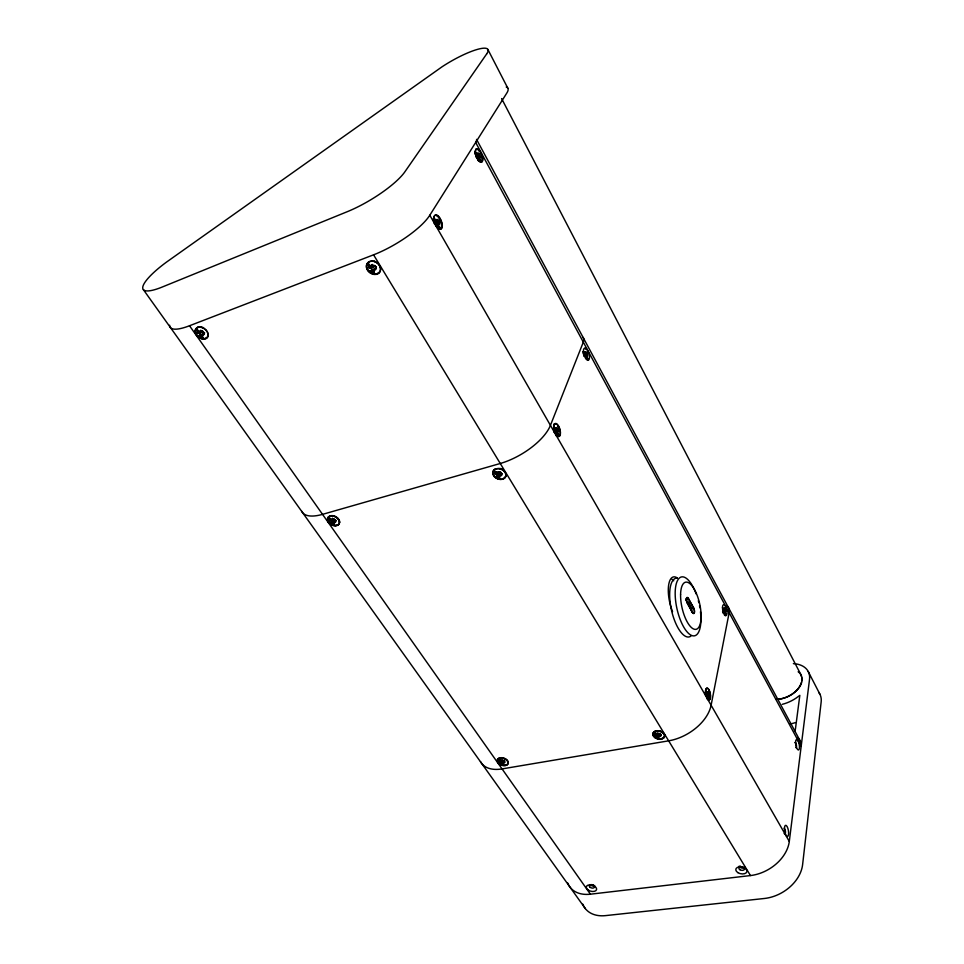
<?xml version="1.0" encoding="UTF-8"?>
<svg xmlns="http://www.w3.org/2000/svg" width="964" height="964" viewBox="0 0 964 964"><rect width="100%" height="100%" fill="white"/><g stroke="black" fill="none" stroke-linecap="round" stroke-linejoin="round"><path stroke-width="1.45" d="M554.963 428.402L554.854 429.052M498.34 759.367L499.46 760.439L499.798 759.668M708.468 698.466L707.962 697.044L707.986 698.912M724.591 614.032L725.181 614.61L724.567 614.104M497.316 474.493C496.436 471.589 500.593 471.119 501.605 473.469C502.473 477.288 495.11 475.252 498.087 472.203M476.806 153.192L476.903 154.071L476.264 153.866M479.18 160.458L478.566 158.277L479.204 160.072M478.698 158.903L479.096 160.024M554.252 429.004L554.529 428.221M588.112 359.62L587.197 357.475L587.534 359.656M555.782 431.8L555.288 430.293L555.071 430.932A2.699 1.169 73.8 0 1 554.939 431.33L555.156 431.607A4.133 1.783 73.8 0 0 555.348 430.812L555.71 431.836M707.865 698.334L708.516 698.876L707.853 698.466M723.976 611.574L723.542 611.188A2.229 0.795 77.4 0 1 723.446 611.586L723.41 611.67M434.149 219.455C434.053 217.647 436.427 220.202 435.342 220.84M558.108 436.017L558.951 435.632L557.819 434.065M656.496 737.376L655.424 736.797M706.757 695.056L707.082 695.851M434.475 219.768L435.427 220.358L434.318 219.382M437.584 225.419L438.246 227.54L437.15 226.661M437.294 226.48L437.584 225.335M504.546 762.03C500.798 756.776 500.437 765.452 504.546 762.03A2.844 1.795 18.9 0 1 502.63 761.765M199.753 333.677C198.391 330.676 202.428 329.845 203.705 332.435C205.621 336.424 197.391 334.508 201.018 332.074L200.753 330.17M655.737 737.014L656.255 736.629L655.544 737.159M495.592 473.011L494.906 473.372A2.723 2.061 23.4 0 1 494.267 473.505L493.604 473.734L494.556 473.806A4.157 3.157 23.5 0 0 495.484 473.408L495.942 474.119M331.592 522.621L330.315 523.609L331.797 523.777M585.979 358.054L586.233 357.054M722.663 609.212C723.47 607.73 722.41 610.152 723.47 609.622M586.317 358.825L586.305 358.319M705.913 693.02L706.54 692.935M371.369 272.149L370.056 271.824M475.939 153.095L476.541 153.107M477.578 156.337L476.819 155.553A2.82 1.157 68.7 0 1 476.65 155.831L476.879 156.168A4.314 1.759 68.7 0 0 477.12 155.517M557.373 435.186L556.818 433.318L556.626 435.065M438.62 220.937C440.102 224.094 437.704 226.251 436.367 222.262C435.282 217.635 441.09 220.852 435.475 222.383A3.037 1.362 68.8 0 1 435.27 222.708L435.053 222.853M556.77 435.379L557.409 435.318L556.818 434.981M477.578 155.553C477.927 148.697 482 162.579 477.662 155.831M655.375 733.628C651.772 731.784 657.918 732.736 655.387 733.604M706.516 696.008L706.6 695.803A2.398 0.892 78.8 0 0 706.733 695.345L706.733 695.056M480.771 161.217L479.988 161.241L479.831 159.301M331.664 521.259C330.64 518.56 334.448 518.246 335.472 520.367C336.725 523.801 329.555 521.886 332.628 519.5L332.532 518.162M705.756 692.911L706.504 693.526M706.66 693.779L706.335 693.032M371.188 266.04C383.877 264.51 367.814 276.174 372.249 264.425M436.391 223.395L435.933 222.057M706.491 696.08L706.757 695.996A3.663 1.374 78.8 0 0 706.853 695.164L706.889 695.152A3.663 1.374 78.8 0 1 706.793 695.996M555.686 430.474L555.638 429.197A2.591 1.109 73.8 0 1 557.529 428.643A2.591 1.109 73.8 0 1 557.674 432.619A2.591 1.109 73.8 0 1 555.674 429.137C557.204 424.823 559.06 436.367 555.782 430.751M438.873 226.42L439.018 228.36L440.187 228.576M586.751 353.017L586.907 356.499L585.124 353.933L585.642 352.029L586.751 353.017L584.329 353.788M708.95 698.876C707.95 696.225 710.408 701.25 708.901 697.044M567.736 883.024A34.764 23.678 -37.1 0 0 590.414 894.194L750.462 875.565A36.572 26.691 -30.3 0 0 789.299 841.439L809.531 679.343A28.739 18.557 -26.3 0 0 793.372 663.63M584.943 354.439L584.678 354.776A2.518 1 72.8 0 1 584.558 355.113L584.654 355.583M478.542 158.313L478.313 159.397M707.01 694.55C706.504 687.561 710.516 698.804 707.094 694.791M656.833 735.315C656.364 732.821 660.268 732.989 660.798 734.857C660.834 737.629 655.086 735.773 657.303 733.182M328.676 517.764L329.134 518.969L330.447 518.68M196.656 329.845L197.054 330.676M726.157 614.707C725.012 610.875 725.518 616.044 726.169 614.586M500.569 763.223L500.593 763.886L499.701 763.512M553.902 428.004L554.698 427.968M655.592 735.122L655.544 734.194L654.749 734.375A2.398 1.591 14.5 0 1 654.146 734.46L653.532 734.592L654.387 734.676M584.678 352.716L584.606 353.402L583.895 352.957M554.372 429.185L555.144 429.161M201.151 337.81C201.91 333.002 204.898 340.714 201.609 337.906M583.75 351.752L584.642 352.728L583.883 352.607M658.388 737.412L657.255 738.231L658.388 737.376L657.978 737.87M658.617 736.436L659.063 734.472L660.798 734.182M656.147 736.351L656.291 737.593M374.574 273.631L373.936 271.45M654.978 733.182L654.568 732.556L655.291 733.303M334.653 525.175L334.014 523.717M367.874 264.473L369.61 265.365L367.995 264.726M496.279 471.999L494.122 470.89M723.542 612.007L723.566 611.791A3.422 1.217 77.4 0 0 723.639 611.043M367.609 264.148L368.393 265.474M374.345 273.523L372.466 273.101L373.273 271.185M502.244 764.416L502.822 764.524C501.955 765.006 501.135 764.066 502.859 763.91M502.69 763.054L503.316 761.174L504.642 760.945M502.859 763.886L503.353 765.127L502.124 764.585M499.701 763.536C499.533 762.078 502.473 764.392 499.641 763.85M500.967 762.018L501.593 760.126L503.316 761.174M498.027 761.452L498.677 761.415A3.446 2.169 19.1 0 0 499.436 761.211L499.81 761.837L499.448 761.174M499.858 760.042L498.557 759.632L499.798 759.969M334.327 525.163C332.568 525.874 332.556 522.789 334.002 523.741M498.991 476.819L499.991 478.807M494.412 471.034L495.617 472.023M707.251 695.984L706.853 694.695M373.574 271.595L373.201 272.475C374.936 273.39 372.731 270.113 373.936 272.619M499.244 477.156C500.509 478.313 497.966 478.12 499.256 477.132M496.858 477.228L496.834 476.276L496.858 477.228L496.303 476.819M495.641 476.927C497.412 479.192 497.677 474.131 495.629 476.662M499.834 478.747L498.099 478.252L499.003 476.782M499.388 475.854L500.159 474.047L501.75 473.601M197.994 333.303L197.801 332.52A4.398 3.157 37.1 0 1 196.993 333.002L196.09 333.026L196.656 332.664A2.88 2.061 37.1 0 0 197.246 332.472L197.994 332.158L198.271 333.532M556.662 435.053L556.782 433.318M199.741 336.99L198.584 336.412M333.363 524.308L333.652 523.681L333.978 524.464L333.652 523.681M584.533 355.68L584.762 355.391A3.856 1.53 72.8 0 0 584.919 354.68L585.329 355.644L584.979 354.427M496.291 471.974L494.785 471.974M333.664 522.524L334.629 520.765L336.026 520.367M331.375 522.91L331.496 523.741L331.387 522.886M329.953 519.921L330.339 521.114L329.905 520.259A3.928 2.735 28 0 1 329.11 520.608L328.266 520.608L328.82 520.331A2.567 1.795 27.9 0 0 329.387 520.198L330.182 520.15M660.581 738.761A5.941 3.916 14.3 0 0 663.232 732.652A5.941 3.916 14.3 0 0 653.52 732.399A5.941 3.916 14.3 0 0 659.087 738.725L658.436 737.086M169.664 325.229A45.802 11.845 -32.9 0 0 189.522 325.748L373.562 254.821A49.092 13.87 -30.9 0 0 429.799 215.237L506.799 93.074A37.222 8.965 -29.7 0 0 506.233 87.013M373.622 270.028L376.346 267.787M371.212 270.486L369.634 270.98L370.068 271.8M370.911 270.679L371.032 271.812L370.923 270.655M371.297 268.462L372.357 266.847L372.261 264.726M367.525 267.45L367.959 267.377A3.037 2.422 36.3 0 0 368.634 267.149L369.549 266.895M198.644 336.689L198.488 335.906L199.777 335.231M199.187 336.267L199.608 335.653L199.789 336.689M725.41 610.694L725.133 612.08L724.386 611.766L724.036 608.151L725.41 610.694L723.145 611.176M367.597 264.172C369.236 262.545 371.321 267.112 368.381 265.498M196.415 329.857L197.969 330.785M201.982 335.123L204.681 332.966M706.491 693.598L705.913 693.128M498.328 759.391L499.786 759.692M709.239 698.153L708.877 697.418L709.203 698.165M196.789 329.531L196.029 330.17M656.159 736.315L655.424 736.761M373.261 271.209L373.924 271.474M497.075 477.578L497.123 476.156M723.952 611.827L723.675 610.778M479.542 154.505L477.011 155.541A4.314 1.759 68.7 0 1 476.843 156.18M480.048 159.241L481 161.35M480.108 160.494L480.06 159.566L480.482 160.542M435.041 223.25L435.535 223.07A4.639 2.085 68.8 0 0 435.824 222.323L436.102 223.238M436.68 224.624L439.379 223.576M439.174 227.528L439.126 226.504L439.21 227.516M499.219 761.018L498.966 761.138A2.253 1.422 19.1 0 1 498.424 761.211M586.112 357.042L586.618 358.62M587.317 357.921L587.462 358.789M587.329 359.5L588.173 359.596M554.143 428.1L555.119 428.811M557.433 428.727L554.854 429.474L555.023 430.077M555.541 431.872L558.108 431.125M556.626 434.8L556.867 433.848L556.818 434.668M558.409 434.993L557.999 434.089L558.144 435.041M688.392 598.68A3.326 1.253 77.3 0 0 686.549 598.511A3.326 1.253 77.3 0 0 687.368 603.115L692.514 612.345A3.314 1.241 77.4 0 0 694.333 612.489A3.314 1.241 77.4 0 0 693.514 607.898L688.392 598.68L685.657 599.283L688.585 604.548M693.514 607.898L690.778 608.489A3.314 1.241 77.4 0 1 691.682 612.417M725.024 614.297L724.747 612.971M705.805 692.851L708.203 692.405M708.094 698.37L708.082 697.587L708.371 698.539M367.585 267.92L368.296 267.739A4.651 3.699 36.4 0 0 369.248 267.197L369.393 268.064M197.789 330.977L197.042 330.7M495.809 477.228L495.641 476.638M475.77 152.204L476.77 153.204M657.834 738.05L658.725 738.46M583.919 351.752L584.22 353.246M196.777 329.555L197.403 329.808M329.158 517.788L330.387 518.572M196.053 330.146L197.62 331.291M495.629 471.999L494.399 471.227M329.917 518.969L328.808 518.355M329.158 518.09L329.977 518.548M554.228 427.703L554.999 428.402M554.24 428.1L554.818 428.51M500.593 764.115L499.979 763.681M657.279 733.363L659.063 734.472M332.628 519.5L334.629 520.765M197.379 329.833L198.138 330.435M494.773 471.999L494.134 471.408M201.018 332.074L203.247 333.508M498.075 472.685L500.159 474.047M372.357 266.847L374.683 268.414M434.547 219.238L435.198 219.708M435.186 220.732L434.475 220.166M476.3 153.854L475.626 152.577M476.674 155.192L477.373 156.385M143.419 289.706L585.293 908.558M189.522 325.748L590.414 894.194M369.429 268.185L369.574 266.871M373.562 254.821L750.462 875.565M495.749 473.083L495.93 474.143M429.799 215.237L789.299 841.439M476.541 139.37L800.542 741.593M501.617 98.569L801.036 674.908M487.868 49.453L507.847 88.242M808.206 671.498L819.786 693.984M439.331 226.468L440.162 228.384M558.132 433.836L558.855 435.403M709.01 697.273L709.54 698.43M437.668 225.636L438.138 227.143M725.061 614.297L724.603 613.044M436.114 222.636L436.584 224.287M199.813 335.291L200.09 336.749M331.604 522.596L331.797 523.934M725.386 613.369L725.555 614.683M371.224 270.462L371.369 271.872M587.172 357.704L587.329 359.259M557.855 434.053L557.951 435.583M655.291 734.966L655.267 734.423A3.675 2.434 14.5 0 1 654.387 734.713M301.744 511.282A42.139 16.798 -33.8 0 0 322.542 514.354L500.256 463.491A44.898 19.401 -30.8 0 0 550.432 425.353L583.304 342.136A20.931 8.363 -29.3 0 0 583.039 337.4M476.59 140.226A22.738 5.892 -30 0 1 475.674 142.455L801.168 746.317A17.28 11.809 -27 0 0 797.541 738.026M480.494 761.632A37.186 21.871 -35.7 0 0 502.063 768.911L668.654 740.834A39.295 24.847 -30.5 0 0 711.107 705.226L729.146 612.694A18.485 10.893 -28 0 0 727.109 605.886M794.794 742.678A2.651 0.856 79.2 0 1 796.372 744.798A2.651 0.856 79.2 0 1 795.806 747.63M784.19 828.389A2.856 0.952 80.5 0 1 785.503 832.306A2.856 0.952 80.5 0 1 784.178 833.366M744.726 867.106A2.844 1.711 12.1 0 1 741.786 868.022A2.844 1.711 12.1 0 1 739.219 866.082M594.704 885.434A2.663 1.554 16 0 1 592.378 885.868A2.663 1.554 16 0 1 590.089 884.554M593.282 884.94A1.771 1.036 16 0 1 591.559 884.554M742.786 867.034A1.892 1.145 12.1 0 1 740.352 866.082M818.725 692.309A28.414 18.786 -26 0 1 821.171 701.888L802.614 864.612A36.102 26.944 -30.3 0 1 764.38 898.484L605.525 915.619A34.343 23.943 -37.4 0 1 582.822 904.172M782.274 704.322A28.739 18.557 -26.3 0 0 796.059 698.117L799.819 695.369L795.493 728.555A8.531 5.736 -26.6 0 1 794.565 731.061M801.699 677.8A20.521 13.255 -26.3 0 1 801.723 680.753M801.421 682.307A20.521 13.255 -26.3 0 1 776.297 699.358M800.819 675.149A20.521 13.255 -26.3 0 1 801.361 676.427M795.384 722.602A28.462 18.75 -26.1 0 1 789.685 724.012M700.466 611.779A30.161 11.339 77.4 0 1 687.416 632.251A30.161 11.339 77.4 0 1 676.029 584.774A30.161 11.339 77.4 0 1 696.201 594.005M698.334 600.717A30.161 11.339 77.4 0 1 698.84 602.717M699.515 605.741A30.161 11.339 77.4 0 1 699.888 607.766M690.887 636.12A30.101 11.423 77.4 0 1 671.715 611.2A30.101 11.423 77.4 0 1 676.993 578.075M333.604 521.391A3.229 2.265 27.7 0 1 333.002 521.078M672.559 611.622A24.148 9.206 77.3 0 1 668.606 585.305A24.148 9.206 77.3 0 1 677.306 577.978M671.896 579.207A24.1 9.279 77.3 0 1 673.716 580.798M798.156 671.775A20.521 13.255 -26.3 0 1 798.59 688.332A20.521 13.255 -26.3 0 1 776.9 699.286M726.145 614.912A5.507 1.952 77.4 0 1 724.422 615.092M723.277 613.333A5.507 1.952 77.4 0 1 722.59 611.405M725.543 607.633A5.507 1.952 77.4 0 1 726.157 609.646M723.506 611.188A2.229 0.795 77.4 0 1 723.41 611.586M584.015 356.27A6.206 2.458 72.9 0 1 583.738 355.511M583.292 353.957A6.206 2.458 72.9 0 1 582.979 351.691M584.606 348.402A6.206 2.458 72.9 0 1 585.726 349.016M587.956 360.223A6.206 2.458 72.9 0 1 587.654 360.319M478.12 160.639A6.941 2.832 68.8 0 1 477.65 160.036M475.999 156.987A6.941 2.832 68.8 0 1 475.674 156.132M475.192 154.421A6.941 2.832 68.8 0 1 474.891 152.059M475.626 149.504A6.941 2.832 68.8 0 1 476.288 149.179M477.108 149.3A6.941 2.832 68.8 0 1 477.554 149.528M478.493 150.288A6.941 2.832 68.8 0 1 479.445 151.42M481.88 156.999A6.941 2.832 68.8 0 1 482.133 158.614M482.181 159.349A6.941 2.832 68.8 0 1 481.723 161.578M708.01 699.683A5.905 2.205 78.8 0 1 707.058 698.731M705.708 695.659A5.905 2.205 78.8 0 1 705.166 692.646M709.227 691.706A5.905 2.205 78.8 0 1 709.793 693.911M706.696 695.345A2.398 0.892 78.8 0 1 706.6 695.803M556.746 436.174A6.652 2.856 73.8 0 1 555.879 435.306M554.336 432.619A6.652 2.856 73.8 0 1 553.77 430.98M553.384 429.293A6.652 2.856 73.8 0 1 553.276 428.474M553.794 424.618A6.652 2.856 73.8 0 1 554.372 424.003M554.722 423.859A6.652 2.856 73.8 0 1 555.915 424.076M557.626 425.799A6.652 2.856 73.8 0 1 559.301 429.534M555.3 430.824A4.133 1.783 73.7 0 1 555.119 431.619M440.403 229.179A7.459 3.338 68.9 0 1 433.824 219.334A7.459 3.338 68.9 0 1 439.488 217.972A7.459 3.338 68.9 0 1 440.403 229.179A7.459 3.338 68.9 0 1 439.97 229.348M434.547 224.01A7.459 3.338 68.9 0 1 434.186 223.094M433.655 221.238A7.459 3.338 68.9 0 1 433.354 218.647M436.451 215.575A7.459 3.338 68.9 0 1 437.523 216.322M438.054 216.852A7.459 3.338 68.9 0 1 439.572 218.961M440.006 219.804A7.459 3.338 68.9 0 1 440.753 221.587M441.054 222.503A7.459 3.338 68.9 0 1 441.271 228.01M379.864 271.607A7.507 5.989 36 0 1 373.02 273.643M370.405 272.414A7.507 5.989 36 0 1 366.742 267.136M374.285 261.136A7.507 5.989 36 0 1 375.189 261.449M380.358 266.823A7.507 5.989 36 0 1 380.672 268.534M505.955 475.505A6.712 5.097 23.1 0 1 502.666 478.783M493.303 471.167A6.712 5.097 23.1 0 1 495.038 469.119M499.677 468.396A6.712 5.097 23.1 0 1 502.907 469.697M208.055 335.966A7.097 5.097 36.9 0 1 200.97 338.039M199.355 337.195A7.097 5.097 36.9 0 1 196.716 334.689M195.873 333.183A7.097 5.097 36.9 0 1 195.391 330.905M197.283 327.471A7.097 5.097 36.9 0 1 199.379 326.844M201.018 326.929A7.097 5.097 36.9 0 1 201.862 327.121M202.705 327.411A7.097 5.097 36.9 0 1 203.537 327.784M329.158 522.512A6.338 4.422 27.7 0 1 329.543 516.114A6.338 4.422 27.7 0 1 337.822 518.114A6.338 4.422 27.7 0 1 338.123 524.669M337.569 524.97A6.338 4.422 27.7 0 1 329.7 523.078M497.798 761.789A5.567 3.507 18.9 0 1 500.232 757.764A5.567 3.507 18.9 0 1 507.172 760.174A5.567 3.507 18.9 0 1 506.534 764.814M505.992 765.018A5.567 3.507 18.9 0 1 498.099 762.271M437.62 225.889L438.005 227.118L437.62 225.889M691.887 608.73L691.742 609.405L688.067 601.861L691.887 608.73M202.066 336.52L202.488 337.424L202.066 336.52M486.627 53.996L404.88 171.809A49.959 12.568 -31 0 1 347.353 211.658L162.229 287.031A46.549 10.712 -32.7 0 1 142.793 286.995A46.549 10.712 -32.7 0 1 166.374 262.196L442.018 66.817A37.789 8.086 -29.9 0 1 477.18 49.465A37.789 8.086 -29.9 0 1 486.627 53.996M725.832 614.056L725.506 613.345L725.832 614.056M692.489 612.489L687.344 603.259A3.531 1.326 77.3 0 1 686.476 598.367A3.531 1.326 77.3 0 1 688.429 598.548L693.538 607.766A3.519 1.313 77.4 0 1 694.405 612.634A3.519 1.313 77.4 0 1 692.489 612.489M475.445 153.107A7.085 2.892 68.8 0 0 481.602 162.193A7.085 2.892 68.8 0 0 480.156 151.42A7.085 2.892 68.8 0 0 475.445 153.107M433.945 219.009A7.616 3.41 68.9 0 0 440.572 229.251A7.616 3.41 68.9 0 0 439.837 217.948A7.616 3.41 68.9 0 0 433.945 219.009M367.067 269.426A7.664 6.109 36 0 0 379.454 272.631A7.664 6.109 36 0 0 373.972 261.389A7.664 6.109 36 0 0 367.067 269.426M196.029 334.496A7.254 5.206 36.9 0 0 207.441 337.521A7.254 5.206 36.9 0 0 201.548 327.362A7.254 5.206 36.9 0 0 196.029 334.496M795.577 742.159A5.314 1.711 79.2 0 0 798.421 749.992A5.314 1.711 79.2 0 0 798.578 742.123A5.314 1.711 79.2 0 0 795.577 742.159M784.467 827.847A5.712 1.904 80.5 0 0 787.287 836.535A5.712 1.904 80.5 0 0 787.865 828.317A5.712 1.904 80.5 0 0 784.467 827.847M737.942 872.673A5.7 3.422 12.2 0 0 746.943 871.625A5.7 3.422 12.2 0 0 739.268 866.901A5.7 3.422 12.2 0 0 737.942 872.673M739.942 869.721A2.844 1.711 12.2 0 0 744.437 869.191A2.844 1.711 12.2 0 0 740.593 866.841A2.844 1.711 12.2 0 0 739.942 869.721M588.112 890.013A5.326 3.109 16 0 0 596.559 889.664A5.326 3.109 16 0 0 589.655 884.856A5.326 3.109 16 0 0 588.112 890.013M590.209 887.362A2.663 1.554 16 0 0 594.427 887.181A2.663 1.554 16 0 0 590.98 884.783A2.663 1.554 16 0 0 590.209 887.362M680.584 594.619A24.148 9.038 77.4 0 0 695.695 629.384A24.148 9.038 77.4 0 0 696.297 593.246A24.148 9.038 77.4 0 0 680.584 594.619M722.482 607.525A5.615 1.988 77.4 0 0 725.892 615.659A5.615 1.988 77.4 0 0 725.952 607.296A5.615 1.988 77.4 0 0 722.482 607.525M705.624 690.923A6.025 2.241 78.8 0 0 709.046 699.948A6.025 2.241 78.8 0 0 709.625 691.2A6.025 2.241 78.8 0 0 705.624 690.923M583.401 351.511A6.338 2.518 72.9 0 0 588.161 360.295A6.338 2.518 72.9 0 0 587.727 350.8A6.338 2.518 72.9 0 0 583.401 351.511M553.722 427.365A6.796 2.916 73.8 0 0 558.963 436.499A6.796 2.916 73.8 0 0 558.59 426.04A6.796 2.916 73.8 0 0 553.722 427.365M498.906 763.741A5.688 3.579 18.9 0 0 508.04 763.705A5.688 3.579 18.9 0 0 501.123 757.933A5.688 3.579 18.9 0 0 498.906 763.741M654.797 737.556A6.073 4.001 14.3 0 0 664.606 736.701A5.941 3.916 14.3 0 0 657.123 730.977A5.941 3.916 14.3 0 0 654.821 737.376A5.941 3.916 14.3 0 0 664.497 736.737A6.073 4.001 14.3 0 0 656.882 730.941A6.073 4.001 14.3 0 0 654.797 737.556M494.351 476.698A6.856 5.206 23.1 0 0 505.642 476.831A6.856 5.206 23.1 0 0 498.159 468.528A6.856 5.206 23.1 0 0 494.351 476.698M328.772 522.765A6.471 4.519 27.7 0 0 339.208 523.898A6.471 4.519 27.7 0 0 332.508 515.885A6.471 4.519 27.7 0 0 328.772 522.765M723.783 608.995A2.145 0.759 77.4 0 0 725.036 612.2A2.145 0.759 77.4 0 0 725.145 609.103A2.145 0.759 77.4 0 0 723.783 608.995M585.196 353.21A2.422 0.964 72.9 0 0 587.016 356.56A2.422 0.964 72.9 0 0 586.847 352.945A2.422 0.964 72.9 0 0 585.196 353.21M477.554 154.421A2.699 1.097 68.8 0 0 479.831 158.096A2.699 1.097 68.8 0 0 479.482 154.132A2.699 1.097 68.8 0 0 477.554 154.421M475.336 152.661A6.941 2.832 68.8 0 0 481.205 162.085A6.941 2.832 68.8 0 0 480.277 151.89A6.941 2.832 68.8 0 0 475.336 152.661M707.022 692.875A2.302 0.856 78.8 0 0 708.371 696.225A2.302 0.856 78.8 0 0 708.516 692.791A2.302 0.856 78.8 0 0 707.022 692.875M705.528 691.188A5.905 2.205 78.8 0 0 709.01 699.768A5.905 2.205 78.8 0 0 709.359 690.935A5.905 2.205 78.8 0 0 705.528 691.188M553.637 427.594A6.652 2.856 73.8 0 0 558.783 436.523A6.652 2.856 73.8 0 0 558.421 426.281A6.652 2.856 73.8 0 0 553.637 427.594M436.331 221.057A2.904 1.301 68.9 0 0 438.885 224.901A2.904 1.301 68.9 0 0 438.548 220.539A2.904 1.301 68.9 0 0 436.331 221.057M657.255 735.954A2.314 1.53 14.3 0 0 661.027 735.701A2.314 1.53 14.3 0 0 658.147 733.459A2.314 1.53 14.3 0 0 657.255 735.954M370.995 268.221A2.928 2.338 36 0 0 375.719 269.546A2.928 2.338 36 0 0 373.731 265.233A2.928 2.338 36 0 0 370.995 268.221M367.103 269.052A7.507 5.989 36 0 0 379.214 272.487A7.507 5.989 36 0 0 374.14 261.401A7.507 5.989 36 0 0 367.103 269.052M497.376 474.83A2.615 1.988 23.1 0 0 501.738 475.156A2.615 1.988 23.1 0 0 499.147 471.866A2.615 1.988 23.1 0 0 497.376 474.83M494.183 476.18A6.712 5.097 23.1 0 0 505.365 477.047A6.712 5.097 23.1 0 0 498.725 468.588A6.712 5.097 23.1 0 0 494.183 476.18M199.452 333.46A2.772 1.988 36.9 0 0 203.802 334.713A2.772 1.988 36.9 0 0 201.645 330.821A2.772 1.988 36.9 0 0 199.452 333.46M196.029 334.171A7.097 5.097 36.9 0 0 207.2 337.388A7.097 5.097 36.9 0 0 201.681 327.386A7.097 5.097 36.9 0 0 196.029 334.171M331.556 521.331A2.47 1.723 27.7 0 0 335.58 522.102A2.47 1.723 27.7 0 0 333.363 518.933A2.47 1.723 27.7 0 0 331.556 521.331M328.507 522.175A6.338 4.422 27.7 0 0 338.846 524.151A6.338 4.422 27.7 0 0 333.158 516.005A6.338 4.422 27.7 0 0 328.507 522.175M501.196 762.44A2.169 1.362 18.9 0 0 504.726 762.56A2.169 1.362 18.9 0 0 502.22 760.295A2.169 1.362 18.9 0 0 501.196 762.44M498.81 763.488A5.567 3.507 18.9 0 0 507.895 763.813A5.567 3.507 18.9 0 0 501.449 757.993A5.567 3.507 18.9 0 0 498.81 763.488"/></g></svg>
